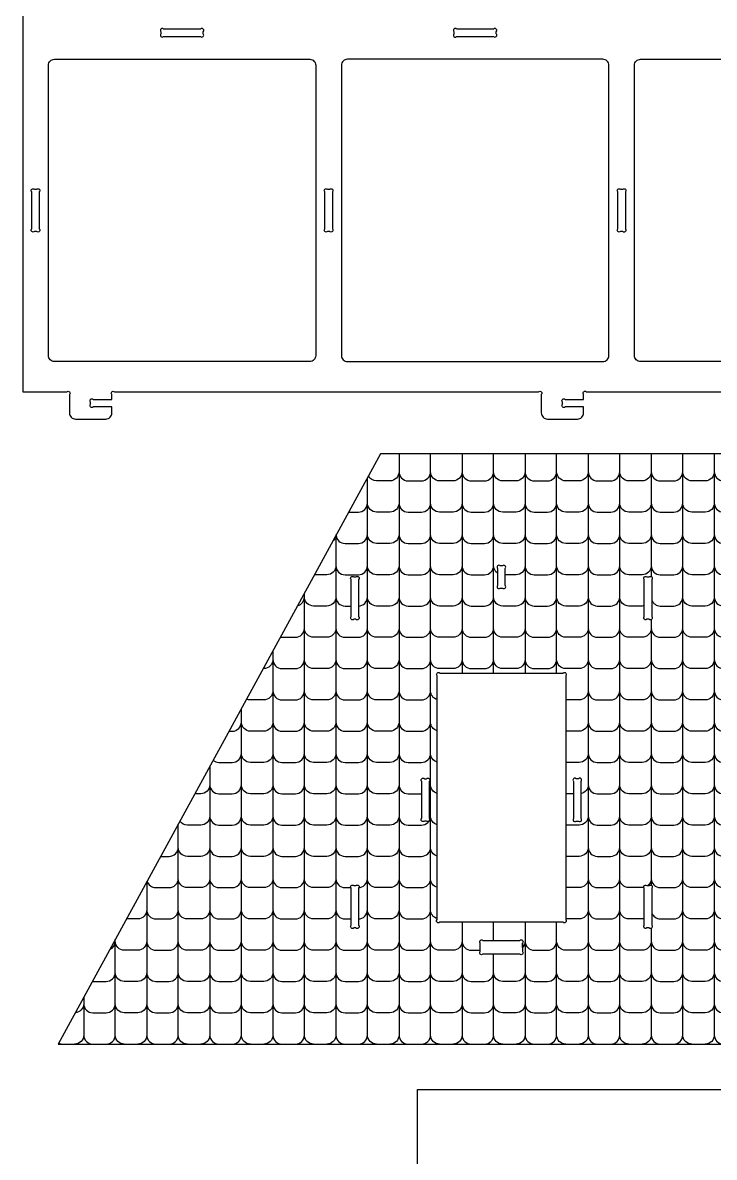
# Model space of a CAD drawing. Extents: x 7328 to 12839, y -521 to 2507.
# Drawn here: x 10097 to 10647, y 543 to 1444 of the extents above; entities that cross this region are included whole.
import ezdxf

# ---------------------------------------------------------------- set-up
doc = ezdxf.new("R2010")
doc.units = 0
doc.header["$MEASUREMENT"] = 0
doc.layers.add('LAYER_1', color=18, linetype='CONTINUOUS')

msp = doc.modelspace()

# ---------------------------------------------------------------- linework, layer by layer
at = {"layer": 'LAYER_1'}
for points in [[(10097.32, 1718.6), (10097.32, 1150.72), (10132.4, 1150.72, -1), (10134.52, 1148.6), (10134.52, 1133.92, 0.414214), (10139.32, 1129.12), (10163.32, 1129.12, 0.414214), (10168.12, 1133.92), (10168.12, 1138.72), (10153.44, 1138.72, -1), (10151.32, 1140.84), (10151.32, 1142.6, -1), (10153.44, 1144.72), (10168.12, 1144.72), (10168.12, 1148.6, -1), (10170.24, 1150.72), (10507.2, 1150.72, -1), (10509.32, 1148.6), (10509.32, 1133.92, 0.414214), (10514.12, 1129.12), (10538.12, 1129.12, 0.414214), (10542.92, 1133.92), (10542.92, 1138.72), (10528.24, 1138.72, -1), (10526.12, 1140.84), (10526.12, 1142.6, -1), (10528.24, 1144.72), (10542.92, 1144.72), (10542.92, 1148.6, -1), (10545.04, 1150.72), (10882, 1150.72, -1)], [(10396.26, 1101.49), (10396.26, 640.12, 0.414214), (10403.46, 632.92)], [(10414.11, 632.92, 0.414214), (10421.31, 640.12), (10421.31, 1101.49)], [(10546.55, 1101.49), (10546.55, 640.12, 0.414214), (10553.75, 632.92)], [(10564.4, 632.92, 0.414214), (10571.6, 640.12), (10571.6, 1101.49)], [(10628.89, 632.92, -0.414214), (10621.69, 640.12), (10621.69, 1101.49)], [(10646.74, 1101.49), (10646.74, 640.12, -0.414214), (10639.54, 632.92)], [(10364.02, 632.92, 0.414214), (10371.22, 640.12), (10371.22, 1082.42)], [(10396.26, 1087.24, -0.414214), (10389.06, 1080.04), (10378.42, 1080.04, -0.279406), (10372.03, 1083.91)], [(10396.26, 1087.24, 0.414214), (10403.46, 1080.04), (10414.11, 1080.04, 0.414214), (10421.31, 1087.24)], [(10446.36, 1087.24, -0.414214), (10439.16, 1080.04), (10428.51, 1080.04, -0.414214), (10421.31, 1087.24)], [(10446.36, 1087.24, 0.414214), (10453.56, 1080.04), (10464.21, 1080.04, 0.414214), (10471.41, 1087.24)], [(10496.46, 1087.24, -0.414214), (10489.26, 1080.04), (10478.61, 1080.04, -0.414214), (10471.41, 1087.24)], [(10496.46, 1087.24, 0.414214), (10503.66, 1080.04), (10514.3, 1080.04, 0.414214), (10521.5, 1087.24)], [(10546.55, 1087.24, -0.414214), (10539.35, 1080.04), (10528.7, 1080.04, -0.414214), (10521.5, 1087.24)], [(10546.55, 1087.24, 0.414214), (10553.75, 1080.04), (10564.4, 1080.04, 0.414214), (10571.6, 1087.24)], [(10596.65, 1087.24, -0.414214), (10589.45, 1080.04), (10578.8, 1080.04, -0.414214), (10571.6, 1087.24)], [(10596.65, 1087.24, 0.414214), (10603.85, 1080.04), (10614.49, 1080.04, 0.414214), (10621.69, 1087.24)], [(10646.74, 1087.24, -0.414214), (10639.54, 1080.04), (10628.89, 1080.04, -0.414214), (10621.69, 1087.24)], [(10646.74, 1087.24, 0.414214), (10653.94, 1080.04), (10664.59, 1080.04, 0.414214), (10671.79, 1087.24)], [(10356.33, 1055.2), (10364.02, 1055.2, 0.414214), (10371.22, 1062.4)], [(10396.26, 1062.4, -0.414214), (10389.06, 1055.2), (10378.42, 1055.2, -0.414214), (10371.22, 1062.4)], [(10396.26, 1062.4, 0.414214), (10403.46, 1055.2), (10414.11, 1055.2, 0.414214), (10421.31, 1062.4)], [(10446.36, 1062.4, -0.414214), (10439.16, 1055.2), (10428.51, 1055.2, -0.414214), (10421.31, 1062.4)], [(10446.36, 1062.4, 0.414214), (10453.56, 1055.2), (10464.21, 1055.2, 0.414214), (10471.41, 1062.4)], [(10496.46, 1062.4, -0.414214), (10489.26, 1055.2), (10478.61, 1055.2, -0.414214), (10471.41, 1062.4)], [(10496.46, 1062.4, 0.414214), (10503.66, 1055.2), (10514.3, 1055.2, 0.414214), (10521.5, 1062.4)], [(10546.55, 1062.4, -0.414214), (10539.35, 1055.2), (10528.7, 1055.2, -0.414214), (10521.5, 1062.4)], [(10546.55, 1062.4, 0.414214), (10553.75, 1055.2), (10564.4, 1055.2, 0.414214), (10571.6, 1062.4)], [(10596.65, 1062.4, -0.414214), (10589.45, 1055.2), (10578.8, 1055.2, -0.414214), (10571.6, 1062.4)], [(10596.65, 1062.4, 0.414214), (10603.85, 1055.2), (10614.49, 1055.2, 0.414214), (10621.69, 1062.4)], [(10646.74, 1062.4, -0.414214), (10639.54, 1055.2), (10628.89, 1055.2, -0.414214), (10621.69, 1062.4)], [(10646.74, 1062.4, 0.414214), (10653.94, 1055.2), (10664.59, 1055.2, 0.414214), (10671.79, 1062.4)], [(10346.09, 1036.46, -0.175116), (10343.74, 1032.17)], [(10346.17, 1037.56), (10346.17, 640.12, 0.414214), (10353.37, 632.92)], [(10346.22, 1036.71, 0.379798), (10353.37, 1030.36), (10364.02, 1030.36, 0.414214), (10371.22, 1037.56)], [(10396.26, 1037.56, -0.414214), (10389.06, 1030.36), (10378.42, 1030.36, -0.414214), (10371.22, 1037.56)], [(10396.26, 1037.56, 0.414214), (10403.46, 1030.36), (10414.11, 1030.36, 0.414214), (10421.31, 1037.56)], [(10446.36, 1037.56, -0.414214), (10439.16, 1030.36), (10428.51, 1030.36, -0.414214), (10421.31, 1037.56)], [(10446.36, 1037.56, 0.414214), (10453.56, 1030.36), (10464.21, 1030.36, 0.414214), (10471.41, 1037.56)], [(10496.46, 1037.56, -0.414214), (10489.26, 1030.36), (10478.61, 1030.36, -0.414214), (10471.41, 1037.56)], [(10496.46, 1037.56, 0.414214), (10503.66, 1030.36), (10514.3, 1030.36, 0.414214), (10521.5, 1037.56)], [(10546.55, 1037.56, -0.414214), (10539.35, 1030.36), (10528.7, 1030.36, -0.414214), (10521.5, 1037.56)], [(10546.55, 1037.56, 0.414214), (10553.75, 1030.36), (10564.4, 1030.36, 0.414214), (10571.6, 1037.56)], [(10596.65, 1037.56, -0.414214), (10589.45, 1030.36), (10578.8, 1030.36, -0.414214), (10571.6, 1037.56)], [(10596.65, 1037.56, 0.414214), (10603.85, 1030.36), (10614.49, 1030.36, 0.414214), (10621.69, 1037.56)], [(10646.74, 1037.56, -0.414214), (10639.54, 1030.36), (10628.89, 1030.36, -0.414214), (10621.69, 1037.56)], [(10646.74, 1037.56, 0.414214), (10653.94, 1030.36), (10664.59, 1030.36, 0.414214), (10671.79, 1037.56)], [(10346.17, 1012.72, -0.414214), (10338.97, 1005.52), (10329.17, 1005.52)], [(10346.17, 1012.72, 0.414214), (10353.37, 1005.52), (10364.02, 1005.52, 0.414214), (10371.22, 1012.72)], [(10396.26, 1012.72, -0.414214), (10389.06, 1005.52), (10378.42, 1005.52, -0.414214), (10371.22, 1012.72)], [(10396.26, 1012.72, 0.414214), (10403.46, 1005.52), (10414.11, 1005.52, 0.414214), (10421.31, 1012.72)], [(10446.36, 1012.72, -0.414214), (10439.16, 1005.52), (10428.51, 1005.52, -0.414214), (10421.31, 1012.72)], [(10446.36, 1012.72, 0.414214), (10453.56, 1005.52), (10464.21, 1005.52, 0.414214), (10471.41, 1012.72)], [(10474.61, 1006.74, -0.250445), (10471.41, 1012.72)], [(10496.46, 1012.72, -0.414214), (10489.26, 1005.52), (10480.61, 1005.52)], [(10496.46, 1012.72, 0.414214), (10503.66, 1005.52), (10514.3, 1005.52, 0.414214), (10521.5, 1012.72)], [(10546.55, 1012.72, -0.414214), (10539.35, 1005.52), (10528.7, 1005.52, -0.414214), (10521.5, 1012.72)], [(10546.55, 1012.72, 0.414214), (10553.75, 1005.52), (10564.4, 1005.52, 0.414214), (10571.6, 1012.72)], [(10596.65, 1012.72, -0.414214), (10589.45, 1005.52), (10578.8, 1005.52, -0.414214), (10571.6, 1012.72)], [(10596.65, 1012.72, 0.414214), (10603.85, 1005.52), (10614.49, 1005.52, 0.414214), (10621.69, 1012.72)], [(10646.74, 1012.72, -0.414214), (10639.54, 1005.52), (10628.89, 1005.52, -0.414214), (10621.69, 1012.72)], [(10646.74, 1012.72, 0.414214), (10653.94, 1005.52), (10664.59, 1005.52, 0.414214), (10671.79, 1012.72)], [(10328.32, 632.92, -0.414214), (10321.12, 640.12), (10321.12, 990.81)], [(10315.71, 980.91, 0.342693), (10321.12, 987.88)], [(10346.17, 987.88, -0.414214), (10338.97, 980.68), (10328.32, 980.68, -0.414214), (10321.12, 987.88)], [(10346.17, 987.88, 0.414214), (10353.37, 980.68), (10358.21, 980.68)], [(10364.02, 980.68, 0.414214), (10371.22, 987.88)], [(10396.26, 987.88, -0.414214), (10389.06, 980.68), (10378.42, 980.68, -0.414214), (10371.22, 987.88)], [(10396.26, 987.88, 0.414214), (10403.46, 980.68), (10414.11, 980.68, 0.414214), (10421.31, 987.88)], [(10446.36, 987.88, -0.414214), (10439.16, 980.68), (10428.51, 980.68, -0.414214), (10421.31, 987.88)], [(10446.36, 987.88, 0.414214), (10453.56, 980.68), (10464.21, 980.68, 0.414214), (10471.41, 987.88)], [(10496.46, 987.88, -0.414214), (10489.26, 980.68), (10478.61, 980.68, -0.414214), (10471.41, 987.88)], [(10496.46, 987.88, 0.414214), (10503.66, 980.68), (10514.3, 980.68, 0.414214), (10521.5, 987.88)], [(10546.55, 987.88, -0.414214), (10539.35, 980.68), (10528.7, 980.68, -0.414214), (10521.5, 987.88)], [(10546.55, 987.88, 0.414214), (10553.75, 980.68), (10564.4, 980.68, 0.414214), (10571.6, 987.88)], [(10591.01, 980.85, -0.054702), (10589.45, 980.68), (10578.8, 980.68, -0.414214), (10571.6, 987.88)], [(10597.01, 985.63, 0.323813), (10603.85, 980.68), (10614.49, 980.68, 0.414214), (10621.69, 987.88)], [(10646.74, 987.88, -0.414214), (10639.54, 980.68), (10628.89, 980.68, -0.414214), (10621.69, 987.88)], [(10646.74, 987.88, 0.414214), (10653.94, 980.68), (10664.59, 980.68, 0.414214), (10671.79, 987.88)], [(10302.06, 955.95, 0.042575), (10303.27, 955.84), (10313.92, 955.84, 0.414214), (10321.12, 963.04)], [(10346.17, 963.04, -0.414214), (10338.97, 955.84), (10328.32, 955.84, -0.414214), (10321.12, 963.04)], [(10346.17, 963.04, 0.414214), (10353.37, 955.84), (10364.02, 955.84, 0.414214), (10371.22, 963.04)], [(10396.26, 963.04, -0.414214), (10389.06, 955.84), (10378.42, 955.84, -0.414214), (10371.22, 963.04)], [(10396.26, 963.04, 0.414214), (10403.46, 955.84), (10414.11, 955.84, 0.414214), (10421.31, 963.04)], [(10446.36, 963.04, -0.414214), (10439.16, 955.84), (10428.51, 955.84, -0.414214), (10421.31, 963.04)], [(10446.36, 963.04, 0.414214), (10453.56, 955.84), (10464.21, 955.84, 0.414214), (10471.41, 963.04)], [(10496.46, 963.04, -0.414214), (10489.26, 955.84), (10478.61, 955.84, -0.414214), (10471.41, 963.04)], [(10496.46, 963.04, 0.414214), (10503.66, 955.84), (10514.3, 955.84, 0.414214), (10521.5, 963.04)], [(10546.55, 963.04, -0.414214), (10539.35, 955.84), (10528.7, 955.84, -0.414214), (10521.5, 963.04)], [(10546.55, 963.04, 0.414214), (10553.75, 955.84), (10564.4, 955.84, 0.414214), (10571.6, 963.04)], [(10596.65, 963.04, -0.414214), (10589.45, 955.84), (10578.8, 955.84, -0.414214), (10571.6, 963.04)], [(10596.65, 963.04, 0.414214), (10603.85, 955.84), (10614.49, 955.84, 0.414214), (10621.69, 963.04)], [(10646.74, 963.04, -0.414214), (10639.54, 955.84), (10628.89, 955.84, -0.414214), (10621.69, 963.04)], [(10646.74, 963.04, 0.414214), (10653.94, 955.84), (10664.59, 955.84, 0.414214), (10671.79, 963.04)], [(10296.07, 938.2, -0.414214), (10288.87, 931), (10288.41, 931)], [(10296.07, 945.01), (10296.07, 640.12, 0.414214), (10303.27, 632.92)], [(10296.07, 938.2, 0.414214), (10303.27, 931), (10313.92, 931, 0.414214), (10321.12, 938.2)], [(10346.17, 938.2, -0.414214), (10338.97, 931), (10328.32, 931, -0.414214), (10321.12, 938.2)], [(10346.17, 938.2, 0.414214), (10353.37, 931), (10364.02, 931, 0.414214), (10371.22, 938.2)], [(10396.26, 938.2, -0.414214), (10389.06, 931), (10378.42, 931, -0.414214), (10371.22, 938.2)], [(10396.26, 938.2, 0.414214), (10403.46, 931), (10414.11, 931, 0.414214), (10421.31, 938.2)], [(10446.36, 938.2, -0.414214), (10439.16, 931), (10428.51, 931, -0.414214), (10421.31, 938.2)], [(10446.36, 938.2, 0.414214), (10453.56, 931), (10464.21, 931, 0.414214), (10471.41, 938.2)], [(10496.46, 938.2, -0.414214), (10489.26, 931), (10478.61, 931, -0.414214), (10471.41, 938.2)], [(10496.46, 938.2, 0.414214), (10503.66, 931), (10514.3, 931, 0.414214), (10521.5, 938.2)], [(10546.55, 938.2, -0.414214), (10539.35, 931), (10528.7, 931, -0.414214), (10521.5, 938.2)], [(10546.55, 938.2, 0.414214), (10553.75, 931), (10564.4, 931, 0.414214), (10571.6, 938.2)], [(10596.65, 938.2, -0.414214), (10589.45, 931), (10578.8, 931, -0.414214), (10571.6, 938.2)], [(10596.65, 938.2, 0.414214), (10603.85, 931), (10614.49, 931, 0.414214), (10621.69, 938.2)], [(10646.74, 938.2, -0.414214), (10639.54, 931), (10628.89, 931, -0.414214), (10621.69, 938.2)], [(10646.74, 938.2, 0.414214), (10653.94, 931), (10664.59, 931, 0.414214), (10671.79, 938.2)], [(10296.07, 913.36, -0.414214), (10288.87, 906.16), (10278.23, 906.16, -0.109058), (10275.2, 906.83)], [(10296.07, 913.36, 0.414214), (10303.27, 906.16), (10313.92, 906.16, 0.414214), (10321.12, 913.36)], [(10346.17, 913.36, -0.414214), (10338.97, 906.16), (10328.32, 906.16, -0.414214), (10321.12, 913.36)], [(10346.17, 913.36, 0.414214), (10353.37, 906.16), (10364.02, 906.16, 0.414214), (10371.22, 913.36)], [(10396.26, 913.36, -0.414214), (10389.06, 906.16), (10378.42, 906.16, -0.414214), (10371.22, 913.36)], [(10396.26, 913.36, 0.414214), (10403.46, 906.16), (10414.11, 906.16, 0.414214), (10421.31, 913.36)], [(10426.55, 906.43, -0.335422), (10421.31, 913.36)], [(10546.55, 913.36, -0.414214), (10539.35, 906.16), (10528.7, 906.16, -0.001323), (10528.66, 906.16)], [(10546.55, 913.36, 0.414214), (10553.75, 906.16), (10564.4, 906.16, 0.414214), (10571.6, 913.36)], [(10596.65, 913.36, -0.414214), (10589.45, 906.16), (10578.8, 906.16, -0.414214), (10571.6, 913.36)], [(10596.65, 913.36, 0.414214), (10603.85, 906.16), (10614.49, 906.16, 0.414214), (10621.69, 913.36)], [(10646.74, 913.36, -0.414214), (10639.54, 906.16), (10628.89, 906.16, -0.414214), (10621.69, 913.36)], [(10646.74, 913.36, 0.414214), (10653.94, 906.16), (10664.59, 906.16, 0.414214), (10671.79, 913.36)], [(10278.23, 632.92, -0.414214), (10271.03, 640.12), (10271.03, 899.21)], [(10261.25, 881.32), (10263.83, 881.32, 0.414214), (10271.03, 888.52)], [(10296.07, 888.52, -0.414214), (10288.87, 881.32), (10278.23, 881.32, -0.414214), (10271.03, 888.52)], [(10296.07, 888.52, 0.414214), (10303.27, 881.32), (10313.92, 881.32, 0.414214), (10321.12, 888.52)], [(10346.17, 888.52, -0.414214), (10338.97, 881.32), (10328.32, 881.32, -0.414214), (10321.12, 888.52)], [(10346.17, 888.52, 0.414214), (10353.37, 881.32), (10364.02, 881.32, 0.414214), (10371.22, 888.52)], [(10396.26, 888.52, -0.414214), (10389.06, 881.32), (10378.42, 881.32, -0.414214), (10371.22, 888.52)], [(10396.26, 888.52, 0.414214), (10403.46, 881.32), (10414.11, 881.32, 0.414214), (10421.31, 888.52)], [(10426.55, 881.59, -0.335422), (10421.31, 888.52)], [(10546.55, 888.52, -0.414214), (10539.35, 881.32), (10528.7, 881.32, -0.001323), (10528.66, 881.32)], [(10546.55, 888.52, 0.414214), (10553.75, 881.32), (10564.4, 881.32, 0.414214), (10571.6, 888.52)], [(10596.65, 888.52, -0.414214), (10589.45, 881.32), (10578.8, 881.32, -0.414214), (10571.6, 888.52)], [(10596.65, 888.52, 0.414214), (10603.85, 881.32), (10614.49, 881.32, 0.414214), (10621.69, 888.52)], [(10646.74, 888.52, -0.414214), (10639.54, 881.32), (10628.89, 881.32, -0.414214), (10621.69, 888.52)], [(10646.74, 888.52, 0.414214), (10653.94, 881.32), (10664.59, 881.32, 0.414214), (10671.79, 888.52)], [(10248.57, 858.15, 0.175306), (10253.18, 856.48), (10263.83, 856.48, 0.414214), (10271.03, 863.68)], [(10296.07, 863.68, -0.414214), (10288.87, 856.48), (10278.23, 856.48, -0.414214), (10271.03, 863.68)], [(10296.07, 863.68, 0.414214), (10303.27, 856.48), (10313.92, 856.48, 0.414214), (10321.12, 863.68)], [(10346.17, 863.68, -0.414214), (10338.97, 856.48), (10328.32, 856.48, -0.414214), (10321.12, 863.68)], [(10346.17, 863.68, 0.414214), (10353.37, 856.48), (10364.02, 856.48, 0.414214), (10371.22, 863.68)], [(10396.26, 863.68, -0.414214), (10389.06, 856.48), (10378.42, 856.48, -0.414214), (10371.22, 863.68)], [(10396.26, 863.68, 0.414214), (10403.46, 856.48), (10414.11, 856.48, 0.414214), (10421.31, 863.68)], [(10426.55, 856.75, -0.335422), (10421.31, 863.68)], [(10546.55, 863.68, -0.414214), (10539.35, 856.48), (10528.7, 856.48, -0.001323), (10528.66, 856.48)], [(10546.55, 863.68, 0.414214), (10553.75, 856.48), (10564.4, 856.48, 0.414214), (10571.6, 863.68)], [(10596.65, 863.68, -0.414214), (10589.45, 856.48), (10578.8, 856.48, -0.414214), (10571.6, 863.68)], [(10596.65, 863.68, 0.414214), (10603.85, 856.48), (10614.49, 856.48, 0.414214), (10621.69, 863.68)], [(10646.74, 863.68, -0.414214), (10639.54, 856.48), (10628.89, 856.48, -0.414214), (10621.69, 863.68)], [(10646.74, 863.68, 0.414214), (10653.94, 856.48), (10664.59, 856.48, 0.414214), (10671.79, 863.68)], [(10245.98, 853.4), (10245.98, 640.12, 0.414214), (10253.18, 632.92)], [(10245.98, 838.84, -0.414214), (10238.78, 831.64), (10234.08, 831.64)], [(10245.98, 838.84, 0.414214), (10253.18, 831.64), (10263.83, 831.64, 0.414214), (10271.03, 838.84)], [(10296.07, 838.84, -0.414214), (10288.87, 831.64), (10278.23, 831.64, -0.414214), (10271.03, 838.84)], [(10296.07, 838.84, 0.414214), (10303.27, 831.64), (10313.92, 831.64, 0.414214), (10321.12, 838.84)], [(10346.17, 838.84, -0.414214), (10338.97, 831.64), (10328.32, 831.64, -0.414214), (10321.12, 838.84)], [(10346.17, 838.84, 0.414214), (10353.37, 831.64), (10364.02, 831.64, 0.414214), (10371.22, 838.84)], [(10396.26, 838.84, -0.414214), (10389.06, 831.64), (10378.42, 831.64, -0.414214), (10371.22, 838.84)], [(10396.26, 838.84, 0.414214), (10403.46, 831.64), (10414.11, 831.64, 0.006806), (10414.31, 831.64)], [(10420.31, 835.17, 0.13441), (10421.31, 838.84)], [(10426.55, 831.91, -0.335422), (10421.31, 838.84)], [(10546.55, 838.84, -0.351824), (10540.9, 831.81)], [(10546.55, 838.84, 0.414214), (10553.75, 831.64), (10564.4, 831.64, 0.414214), (10571.6, 838.84)], [(10596.65, 838.84, -0.414214), (10589.45, 831.64), (10578.8, 831.64, -0.414214), (10571.6, 838.84)], [(10596.65, 838.84, 0.414214), (10603.85, 831.64), (10614.49, 831.64, 0.414214), (10621.69, 838.84)], [(10646.74, 838.84, -0.414214), (10639.54, 831.64), (10628.89, 831.64, -0.414214), (10621.69, 838.84)], [(10646.74, 838.84, 0.414214), (10653.94, 831.64), (10664.59, 831.64, 0.291063), (10671.11, 835.79)], [(10534.9, 831.64), (10528.7, 831.64, -0.001323), (10528.66, 831.64)], [(10245.98, 814, -0.414214), (10238.78, 806.8), (10228.13, 806.8, -0.2469), (10222.2, 809.92)], [(10245.98, 814, 0.414214), (10253.18, 806.8), (10263.83, 806.8, 0.414214), (10271.03, 814)], [(10296.07, 814, -0.414214), (10288.87, 806.8), (10278.23, 806.8, -0.414214), (10271.03, 814)], [(10296.07, 814, 0.414214), (10303.27, 806.8), (10313.92, 806.8, 0.414214), (10321.12, 814)], [(10346.17, 814, -0.414214), (10338.97, 806.8), (10328.32, 806.8, -0.414214), (10321.12, 814)], [(10346.17, 814, 0.414214), (10353.37, 806.8), (10364.02, 806.8, 0.414214), (10371.22, 814)], [(10396.26, 814, -0.414214), (10389.06, 806.8), (10378.42, 806.8, -0.414214), (10371.22, 814)], [(10396.26, 814, 0.414214), (10403.46, 806.8), (10414.11, 806.8, 0.414214), (10421.31, 814)], [(10426.55, 807.07, -0.335422), (10421.31, 814)], [(10546.55, 814, -0.414214), (10539.35, 806.8), (10528.7, 806.8, -0.001323), (10528.66, 806.8)], [(10546.55, 814, 0.414214), (10553.75, 806.8), (10564.4, 806.8, 0.414214), (10571.6, 814)], [(10596.65, 814, -0.414214), (10589.45, 806.8), (10578.8, 806.8, -0.414214), (10571.6, 814)], [(10596.65, 814, 0.414214), (10603.85, 806.8), (10614.49, 806.8, 0.414214), (10621.69, 814)], [(10646.74, 814, -0.414214), (10639.54, 806.8), (10628.89, 806.8, -0.414214), (10621.69, 814)], [(10646.74, 814, 0.414214), (10653.94, 806.8), (10664.59, 806.8, 0.291063), (10671.11, 810.95)], [(10228.13, 632.92, -0.414214), (10220.93, 640.12), (10220.93, 807.6)], [(10206.91, 781.96), (10213.73, 781.96, 0.414214), (10220.93, 789.16)], [(10245.98, 789.16, -0.414214), (10238.78, 781.96), (10228.13, 781.96, -0.414214), (10220.93, 789.16)], [(10245.98, 789.16, 0.414214), (10253.18, 781.96), (10263.83, 781.96, 0.414214), (10271.03, 789.16)], [(10296.07, 789.16, -0.414214), (10288.87, 781.96), (10278.23, 781.96, -0.414214), (10271.03, 789.16)], [(10296.07, 789.16, 0.414214), (10303.27, 781.96), (10313.92, 781.96, 0.414214), (10321.12, 789.16)], [(10346.17, 789.16, -0.414214), (10338.97, 781.96), (10328.32, 781.96, -0.414214), (10321.12, 789.16)], [(10346.17, 789.16, 0.414214), (10353.37, 781.96), (10364.02, 781.96, 0.414214), (10371.22, 789.16)], [(10396.26, 789.16, -0.414214), (10389.06, 781.96), (10378.42, 781.96, -0.414214), (10371.22, 789.16)], [(10396.26, 789.16, 0.414214), (10403.46, 781.96), (10414.11, 781.96, 0.414214), (10421.31, 789.16)], [(10426.55, 782.23, -0.335422), (10421.31, 789.16)], [(10546.55, 789.16, -0.414214), (10539.35, 781.96), (10528.7, 781.96, -0.001323), (10528.66, 781.96)], [(10546.55, 789.16, 0.414214), (10553.75, 781.96), (10564.4, 781.96, 0.414214), (10571.6, 789.16)], [(10596.65, 789.16, -0.414214), (10589.45, 781.96), (10578.8, 781.96, -0.414214), (10571.6, 789.16)], [(10596.65, 789.16, 0.414214), (10603.85, 781.96), (10614.49, 781.96, 0.414214), (10621.69, 789.16)], [(10646.74, 789.16, -0.414214), (10639.54, 781.96), (10628.89, 781.96, -0.414214), (10621.69, 789.16)], [(10646.74, 789.16, 0.414214), (10653.94, 781.96), (10664.59, 781.96, 0.414214), (10671.79, 789.16)], [(10195.88, 761.8), (10195.88, 640.12, 0.414214), (10203.08, 632.92)], [(10196.17, 762.32, 0.333881), (10203.08, 757.12), (10213.73, 757.12, 0.414214), (10220.93, 764.32)], [(10245.98, 764.32, -0.414214), (10238.78, 757.12), (10228.13, 757.12, -0.414214), (10220.93, 764.32)], [(10245.98, 764.32, 0.414214), (10253.18, 757.12), (10263.83, 757.12, 0.414214), (10271.03, 764.32)], [(10296.07, 764.32, -0.414214), (10288.87, 757.12), (10278.23, 757.12, -0.414214), (10271.03, 764.32)], [(10296.07, 764.32, 0.414214), (10303.27, 757.12), (10313.92, 757.12, 0.414214), (10321.12, 764.32)], [(10346.17, 764.32, -0.414214), (10338.97, 757.12), (10328.32, 757.12, -0.414214), (10321.12, 764.32)], [(10346.17, 764.32, 0.414214), (10353.37, 757.12), (10358.21, 757.12)], [(10364.02, 757.12, 0.414214), (10371.22, 764.32)], [(10396.26, 764.32, -0.414214), (10389.06, 757.12), (10378.42, 757.12, -0.414214), (10371.22, 764.32)], [(10396.26, 764.32, 0.414214), (10403.46, 757.12), (10414.11, 757.12, 0.414214), (10421.31, 764.32)], [(10426.55, 757.39, -0.335422), (10421.31, 764.32)], [(10546.55, 764.32, -0.414214), (10539.35, 757.12), (10528.7, 757.12, -0.001323), (10528.66, 757.12)], [(10546.55, 764.32, 0.414214), (10553.75, 757.12), (10564.4, 757.12, 0.414214), (10571.6, 764.32)], [(10591.01, 757.29, -0.054702), (10589.45, 757.12), (10578.8, 757.12, -0.414214), (10571.6, 764.32)], [(10596.65, 764.32, -0.226596), (10593.97, 758.72)], [(10596.65, 764.32, 0.414214), (10603.85, 757.12), (10614.49, 757.12, 0.414214), (10621.69, 764.32)], [(10646.74, 764.32, -0.414214), (10639.54, 757.12), (10628.89, 757.12, -0.414214), (10621.69, 764.32)], [(10646.74, 764.32, 0.414214), (10653.94, 757.12), (10664.59, 757.12, 0.414214), (10671.79, 764.32)], [(10195.88, 739.48, -0.414214), (10188.68, 732.28), (10179.74, 732.28)], [(10195.88, 739.48, 0.414214), (10203.08, 732.28), (10213.73, 732.28, 0.414214), (10220.93, 739.48)], [(10245.98, 739.48, -0.414214), (10238.78, 732.28), (10228.13, 732.28, -0.414214), (10220.93, 739.48)], [(10245.98, 739.48, 0.414214), (10253.18, 732.28), (10263.83, 732.28, 0.414214), (10271.03, 739.48)], [(10296.07, 739.48, -0.414214), (10288.87, 732.28), (10278.23, 732.28, -0.414214), (10271.03, 739.48)], [(10296.07, 739.48, 0.414214), (10303.27, 732.28), (10313.92, 732.28, 0.414214), (10321.12, 739.48)], [(10346.17, 739.48, -0.414214), (10338.97, 732.28), (10328.32, 732.28, -0.414214), (10321.12, 739.48)], [(10346.17, 739.48, 0.414214), (10353.37, 732.28), (10358.21, 732.28)], [(10364.02, 732.28, 0.414214), (10371.22, 739.48)], [(10396.26, 739.48, -0.414214), (10389.06, 732.28), (10378.42, 732.28, -0.414214), (10371.22, 739.48)], [(10396.26, 739.48, 0.414214), (10403.46, 732.28), (10414.11, 732.28, 0.414214), (10421.31, 739.48)], [(10426.55, 732.55, -0.335422), (10421.31, 739.48)], [(10546.55, 739.48, -0.414214), (10539.35, 732.28), (10528.7, 732.28, -0.001323), (10528.66, 732.28)], [(10546.55, 739.48, 0.414214), (10553.75, 732.28), (10564.4, 732.28, 0.414214), (10571.6, 739.48)], [(10591.01, 732.45, -0.054702), (10589.45, 732.28), (10578.8, 732.28, -0.414214), (10571.6, 739.48)], [(10597.01, 737.23, 0.323813), (10603.85, 732.28), (10614.49, 732.28, 0.414214), (10621.69, 739.48)], [(10646.74, 739.48, -0.414214), (10639.54, 732.28), (10628.89, 732.28, -0.414214), (10621.69, 739.48)], [(10646.74, 739.48, 0.414214), (10653.94, 732.28), (10664.59, 732.28, 0.414214), (10671.79, 739.48)], [(10446.36, 729.68), (10446.36, 640.12, -0.414214), (10439.16, 632.92)], [(10496.46, 729.68), (10496.46, 640.12, 0.414214), (10503.66, 632.92)], [(10514.3, 632.92, 0.414214), (10521.5, 640.12), (10521.5, 729.68)], [(10596.65, 725.12), (10596.65, 640.12, -0.414214), (10589.45, 632.92)], [(10163.64, 632.92, 0.414214), (10170.84, 640.12), (10170.84, 716)], [(10166.48, 708.03, 0.299842), (10170.84, 714.64)], [(10195.88, 714.64, -0.414214), (10188.68, 707.44), (10178.04, 707.44, -0.414214), (10170.84, 714.64)], [(10195.88, 714.64, 0.414214), (10203.08, 707.44), (10213.73, 707.44, 0.414214), (10220.93, 714.64)], [(10245.98, 714.64, -0.414214), (10238.78, 707.44), (10228.13, 707.44, -0.414214), (10220.93, 714.64)], [(10245.98, 714.64, 0.414214), (10253.18, 707.44), (10263.83, 707.44, 0.414214), (10271.03, 714.64)], [(10296.07, 714.64, -0.414214), (10288.87, 707.44), (10278.23, 707.44, -0.414214), (10271.03, 714.64)], [(10296.07, 714.64, 0.414214), (10303.27, 707.44), (10313.92, 707.44, 0.414214), (10321.12, 714.64)], [(10346.17, 714.64, -0.414214), (10338.97, 707.44), (10328.32, 707.44, -0.414214), (10321.12, 714.64)], [(10346.17, 714.64, 0.414214), (10353.37, 707.44), (10364.02, 707.44, 0.414214), (10371.22, 714.64)], [(10396.26, 714.64, -0.414214), (10389.06, 707.44), (10378.42, 707.44, -0.414214), (10371.22, 714.64)], [(10396.26, 714.64, 0.414214), (10403.46, 707.44), (10414.11, 707.44, 0.414214), (10421.31, 714.64)], [(10446.36, 714.64, -0.414214), (10439.16, 707.44), (10428.51, 707.44, -0.414214), (10421.31, 714.64)], [(10446.36, 714.64, 0.414214), (10453.56, 707.44), (10460.81, 707.44)], [(10496.46, 714.64, -0.195819), (10494.41, 709.61), (10494.41, 713.16)], [(10496.46, 714.64, 0.414214), (10503.66, 707.44), (10514.3, 707.44, 0.414214), (10521.5, 714.64)], [(10546.55, 714.64, -0.414214), (10539.35, 707.44), (10528.7, 707.44, -0.414214), (10521.5, 714.64)], [(10546.55, 714.64, 0.414214), (10553.75, 707.44), (10564.4, 707.44, 0.414214), (10571.6, 714.64)], [(10596.65, 714.64, -0.414214), (10589.45, 707.44), (10578.8, 707.44, -0.414214), (10571.6, 714.64)], [(10596.65, 714.64, 0.414214), (10603.85, 707.44), (10614.49, 707.44, 0.414214), (10621.69, 714.64)], [(10646.74, 714.64, -0.414214), (10639.54, 707.44), (10628.89, 707.44, -0.414214), (10621.69, 714.64)], [(10646.74, 714.64, 0.414214), (10653.94, 707.44), (10664.59, 707.44, 0.414214), (10671.79, 714.64)], [(10464.21, 632.92, 0.414214), (10471.41, 640.12), (10471.41, 704.34)], [(10152.58, 682.61, 0.014208), (10152.99, 682.6), (10163.64, 682.6, 0.414214), (10170.84, 689.8)], [(10195.88, 689.8, -0.414214), (10188.68, 682.6), (10178.04, 682.6, -0.414214), (10170.84, 689.8)], [(10195.88, 689.8, 0.414214), (10203.08, 682.6), (10213.73, 682.6, 0.414214), (10220.93, 689.8)], [(10245.98, 689.8, -0.414214), (10238.78, 682.6), (10228.13, 682.6, -0.414214), (10220.93, 689.8)], [(10245.98, 689.8, 0.414214), (10253.18, 682.6), (10263.83, 682.6, 0.414214), (10271.03, 689.8)], [(10296.07, 689.8, -0.414214), (10288.87, 682.6), (10278.23, 682.6, -0.414214), (10271.03, 689.8)], [(10296.07, 689.8, 0.414214), (10303.27, 682.6), (10313.92, 682.6, 0.414214), (10321.12, 689.8)], [(10346.17, 689.8, -0.414214), (10338.97, 682.6), (10328.32, 682.6, -0.414214), (10321.12, 689.8)], [(10346.17, 689.8, 0.414214), (10353.37, 682.6), (10364.02, 682.6, 0.414214), (10371.22, 689.8)], [(10396.26, 689.8, -0.414214), (10389.06, 682.6), (10378.42, 682.6, -0.414214), (10371.22, 689.8)], [(10396.26, 689.8, 0.414214), (10403.46, 682.6), (10414.11, 682.6, 0.414214), (10421.31, 689.8)], [(10446.36, 689.8, -0.414214), (10439.16, 682.6), (10428.51, 682.6, -0.414214), (10421.31, 689.8)], [(10446.36, 689.8, 0.414214), (10453.56, 682.6), (10464.21, 682.6, 0.414214), (10471.41, 689.8)], [(10496.46, 689.8, -0.414214), (10489.26, 682.6), (10478.61, 682.6, -0.414214), (10471.41, 689.8)], [(10496.46, 689.8, 0.414214), (10503.66, 682.6), (10514.3, 682.6, 0.414214), (10521.5, 689.8)], [(10546.55, 689.8, -0.414214), (10539.35, 682.6), (10528.7, 682.6, -0.414214), (10521.5, 689.8)], [(10546.55, 689.8, 0.414214), (10553.75, 682.6), (10564.4, 682.6, 0.414214), (10571.6, 689.8)], [(10596.65, 689.8, -0.414214), (10589.45, 682.6), (10578.8, 682.6, -0.414214), (10571.6, 689.8)], [(10596.65, 689.8, 0.414214), (10603.85, 682.6), (10614.49, 682.6, 0.414214), (10621.69, 689.8)], [(10646.74, 689.8, -0.414214), (10639.54, 682.6), (10628.89, 682.6, -0.414214), (10621.69, 689.8)], [(10646.74, 689.8, 0.414214), (10653.94, 682.6), (10664.59, 682.6, 0.414214), (10671.79, 689.8)], [(10145.79, 670.19), (10145.79, 640.12, -0.414214), (10138.59, 632.92)], [(10145.79, 664.96, -0.397743), (10139, 657.77)], [(10145.79, 664.96, 0.414214), (10152.99, 657.76), (10163.64, 657.76, 0.414214), (10170.84, 664.96)], [(10195.88, 664.96, -0.414214), (10188.68, 657.76), (10178.04, 657.76, -0.414214), (10170.84, 664.96)], [(10195.88, 664.96, 0.414214), (10203.08, 657.76), (10213.73, 657.76, 0.414214), (10220.93, 664.96)], [(10245.98, 664.96, -0.414214), (10238.78, 657.76), (10228.13, 657.76, -0.414214), (10220.93, 664.96)], [(10245.98, 664.96, 0.414214), (10253.18, 657.76), (10263.83, 657.76, 0.414214), (10271.03, 664.96)], [(10296.07, 664.96, -0.414214), (10288.87, 657.76), (10278.23, 657.76, -0.414214), (10271.03, 664.96)], [(10296.07, 664.96, 0.414214), (10303.27, 657.76), (10313.92, 657.76, 0.414214), (10321.12, 664.96)], [(10346.17, 664.96, -0.414214), (10338.97, 657.76), (10328.32, 657.76, -0.414214), (10321.12, 664.96)], [(10346.17, 664.96, 0.414214), (10353.37, 657.76), (10364.02, 657.76, 0.414214), (10371.22, 664.96)], [(10396.26, 664.96, -0.414214), (10389.06, 657.76), (10378.42, 657.76, -0.414214), (10371.22, 664.96)], [(10396.26, 664.96, 0.414214), (10403.46, 657.76), (10414.11, 657.76, 0.414214), (10421.31, 664.96)], [(10446.36, 664.96, -0.414214), (10439.16, 657.76), (10428.51, 657.76, -0.414214), (10421.31, 664.96)], [(10446.36, 664.96, 0.414214), (10453.56, 657.76), (10464.21, 657.76, 0.414214), (10471.41, 664.96)], [(10496.46, 664.96, -0.414214), (10489.26, 657.76), (10478.61, 657.76, -0.414214), (10471.41, 664.96)], [(10496.46, 664.96, 0.414214), (10503.66, 657.76), (10514.3, 657.76, 0.414214), (10521.5, 664.96)], [(10546.55, 664.96, -0.414214), (10539.35, 657.76), (10528.7, 657.76, -0.414214), (10521.5, 664.96)], [(10546.55, 664.96, 0.414214), (10553.75, 657.76), (10564.4, 657.76, 0.414214), (10571.6, 664.96)], [(10596.65, 664.96, -0.414214), (10589.45, 657.76), (10578.8, 657.76, -0.414214), (10571.6, 664.96)], [(10596.65, 664.96, 0.414214), (10603.85, 657.76), (10614.49, 657.76, 0.414214), (10621.69, 664.96)], [(10646.74, 664.96, -0.414214), (10639.54, 657.76), (10628.89, 657.76, -0.414214), (10621.69, 664.96)], [(10646.74, 664.96, 0.414214), (10653.94, 657.76), (10664.59, 657.76, 0.414214), (10671.79, 664.96)], [(10145.79, 640.12, 0.414214), (10152.99, 632.92)], [(10178.04, 632.92, -0.414214), (10170.84, 640.12)], [(10195.88, 640.12, -0.414214), (10188.68, 632.92)], [(10213.73, 632.92, 0.414214), (10220.93, 640.12)], [(10245.98, 640.12, -0.414214), (10238.78, 632.92)], [(10263.83, 632.92, 0.414214), (10271.03, 640.12)], [(10296.07, 640.12, -0.414214), (10288.87, 632.92)], [(10313.92, 632.92, 0.414214), (10321.12, 640.12)], [(10346.17, 640.12, -0.414214), (10338.97, 632.92)], [(10378.42, 632.92, -0.414214), (10371.22, 640.12)], [(10396.26, 640.12, -0.414214), (10389.06, 632.92)], [(10428.51, 632.92, -0.414214), (10421.31, 640.12)], [(10446.36, 640.12, 0.414214), (10453.56, 632.92)], [(10478.61, 632.92, -0.414214), (10471.41, 640.12)], [(10496.46, 640.12, -0.414214), (10489.26, 632.92)], [(10528.7, 632.92, -0.414214), (10521.5, 640.12)], [(10546.55, 640.12, -0.414214), (10539.35, 632.92)], [(10578.8, 632.92, -0.414214), (10571.6, 640.12)], [(10596.65, 640.12, 0.414214), (10603.85, 632.92)], [(10614.49, 632.92, 0.414214), (10621.69, 640.12)], [(10646.74, 640.12, 0.414214), (10653.94, 632.92)], [(10127.94, 632.92, -0.082383), (10125.62, 633.31)]]:
    msp.add_lwpolyline(points, format="xyb", dxfattribs=at)
for points in [[(10209.24, 1432.72), (10238.6, 1432.72, 1), (10240.72, 1434.84), (10240.72, 1436.6, 1), (10238.6, 1438.72), (10209.24, 1438.72, 1), (10207.12, 1436.6), (10207.12, 1434.84, 1)], [(10471.4, 1438.72), (10442.04, 1438.72, 1), (10439.92, 1436.6), (10439.92, 1434.84, 1), (10442.04, 1432.72), (10471.4, 1432.72, 1), (10473.52, 1434.84), (10473.52, 1436.6, 1)], [(10330.12, 1179.52, -0.414214), (10325.32, 1174.72), (10122.52, 1174.72, -0.414214), (10117.72, 1179.52), (10117.72, 1409.92, -0.414214), (10122.52, 1414.72), (10325.32, 1414.72, -0.414214), (10330.12, 1409.92)], [(10355.32, 1174.72), (10558.12, 1174.72, 0.414214), (10562.92, 1179.52), (10562.92, 1409.92, 0.414214), (10558.12, 1414.72), (10355.32, 1414.72, 0.414214), (10350.52, 1409.92), (10350.52, 1179.52, 0.414214)], [(10838.92, 1174.72), (10588.12, 1174.72, -0.414214), (10583.32, 1179.52), (10583.32, 1409.92, -0.414214), (10588.12, 1414.72), (10838.92, 1414.72, -0.414214), (10843.72, 1409.92), (10843.72, 1179.52, -0.414214)], [(10110.52, 1309.4), (10110.52, 1280.04, -1), (10108.4, 1277.92), (10106.64, 1277.92, -1), (10104.52, 1280.04), (10104.52, 1309.4, -1), (10106.64, 1311.52), (10108.4, 1311.52, -1)], [(10343.32, 1309.4), (10343.32, 1280.04, -1), (10341.2, 1277.92), (10339.44, 1277.92, -1), (10337.32, 1280.04), (10337.32, 1309.4, -1), (10339.44, 1311.52), (10341.2, 1311.52, -1)], [(10576.12, 1309.4), (10576.12, 1280.04, -1), (10574, 1277.92), (10572.24, 1277.92, -1), (10570.12, 1280.04), (10570.12, 1309.4, -1), (10572.24, 1311.52), (10574, 1311.52, -1)], [(10478.49, 1012.6), (10476.73, 1012.6, 1), (10474.61, 1010.47), (10474.61, 997.08, 1), (10476.73, 994.96), (10478.49, 994.96, 1), (10480.61, 997.08), (10480.61, 1010.47, 1)], [(10364.21, 1001.62), (10364.21, 972.26, -1), (10362.09, 970.14), (10360.33, 970.14, -1), (10358.21, 972.26), (10358.21, 1001.62, -1), (10360.33, 1003.74), (10362.09, 1003.74, -1)], [(10597.01, 1001.62), (10597.01, 972.26, -1), (10594.89, 970.14), (10593.13, 970.14, -1), (10591.01, 972.26), (10591.01, 1001.62, -1), (10593.13, 1003.74), (10594.89, 1003.74, -1)], [(10426.55, 731.81), (10426.55, 925.32, -1), (10428.67, 927.44), (10526.54, 927.44, -1), (10528.66, 925.32), (10528.66, 731.81, -1), (10526.54, 729.68), (10428.67, 729.68, -1)], [(10420.31, 841.46), (10420.31, 812.11, -1), (10418.19, 809.99), (10416.43, 809.99, -1), (10414.31, 812.11), (10414.31, 841.46, -1), (10416.43, 843.59), (10418.19, 843.59, -1)], [(10534.9, 841.46), (10534.9, 812.11, 1), (10537.03, 809.99), (10538.78, 809.99, 1), (10540.9, 812.11), (10540.9, 841.46, 1), (10538.78, 843.59), (10537.03, 843.59, 1)], [(10364.21, 756.6), (10364.21, 727.24, -1), (10362.09, 725.12), (10360.33, 725.12, -1), (10358.21, 727.24), (10358.21, 756.6, -1), (10360.33, 758.72), (10362.09, 758.72, -1)], [(10597.01, 756.6), (10597.01, 727.24, -1), (10594.89, 725.12), (10593.13, 725.12, -1), (10591.01, 727.24), (10591.01, 756.6, -1), (10593.13, 758.72), (10594.89, 758.72, -1)], [(10492.29, 704.34), (10462.93, 704.34, -1), (10460.81, 706.46), (10460.81, 713.16, -1), (10462.93, 715.28), (10492.29, 715.28, -1), (10494.41, 713.16), (10494.41, 706.46, -1)]]:
    msp.add_lwpolyline(points, format="xyb", close=True, dxfattribs=at)
for points in [[(11343.41, 632.92), (11087.16, 1101.49), (10381.65, 1101.49), (10125.41, 632.92)], [(11116.4, 422.85), (10410.88, 422.85), (10410.88, 596.99), (11116.4, 596.99)]]:
    msp.add_lwpolyline(points, close=True, dxfattribs=at)
for points in [[(10446.36, 1101.49), (10446.36, 927.44)], [(10471.41, 927.44), (10471.41, 1101.49)], [(10496.46, 1101.49), (10496.46, 927.44)], [(10521.5, 927.44), (10521.5, 1101.49)], [(10596.65, 1101.49), (10596.65, 1003.74)], [(10596.65, 970.14), (10596.65, 758.72)], [(10471.41, 715.28), (10471.41, 729.68)]]:
    msp.add_lwpolyline(points, dxfattribs=at)

doc.saveas('drawing.dxf')
